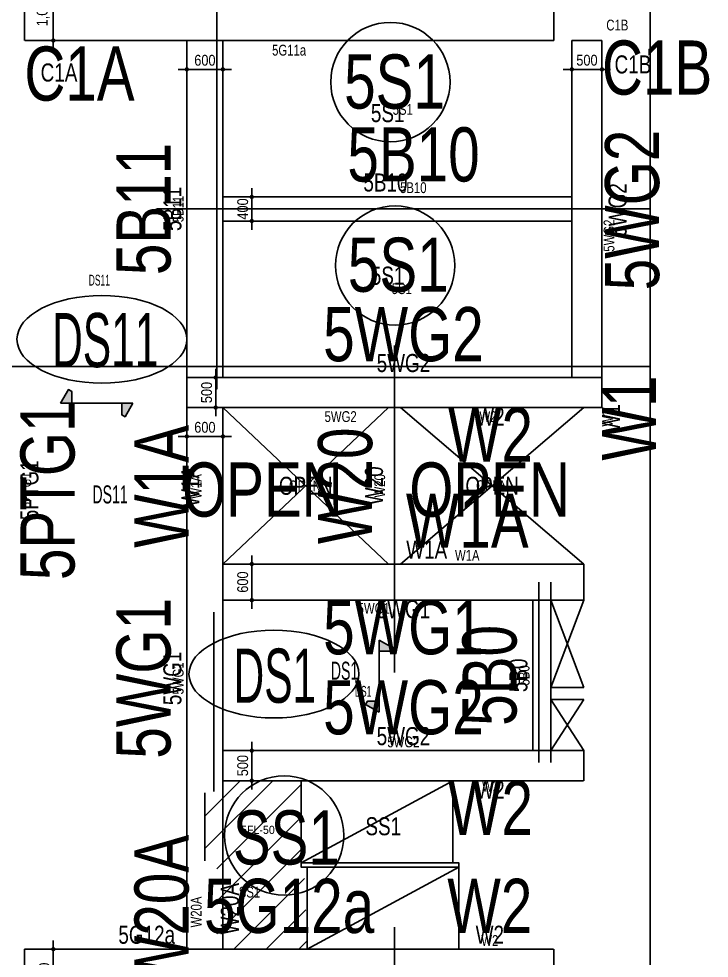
# Model space of a CAD drawing. Header units: millimetres. Extents: x 90970 to 179136, y 102485 to 153500.
# Drawn here: x 167661 to 179136, y 112355 to 127965 of the extents above; entities that cross this region are included whole.
import ezdxf
from ezdxf.enums import TextEntityAlignment as Align

# ---------------------------------------------------------------- set-up
doc = ezdxf.new("R2010")
doc.units = ezdxf.units.MM
doc.linetypes.add('HID', pattern=[2.3, 1.5, -0.8])
doc.layers.get('Defpoints').update_dxf_attribs({"color": 159})
for name, color, linetype in [('^DECK', 130, 'Continuous'), ('A-CEN', 1, 'Continuous'), ('A-HAT', 251, 'Continuous'), ('A-OPEN', 1, 'Continuous'), ('A-TEXT-NOTE', 7, 'Continuous'), ('A-TEXT-NOTE @ 100', 7, 'Continuous'), ('A-TEXT-NOTE @ 300', 7, 'Continuous'), ('A-TEXT-NOTE @ 60', 7, 'Continuous'), ('BEAM-TEXT', 4, 'Continuous'), ('BEAM-TEXT @ 100', 4, 'Continuous'), ('BEAM-TEXT @ 300', 4, 'Continuous'), ('BEAM-TEXT @ 60', 4, 'Continuous'), ('COLUMN-TEXT', 2, 'Continuous'), ('COLUMN-TEXT @ 100', 2, 'Continuous'), ('COLUMN-TEXT @ 300', 2, 'Continuous'), ('COLUMN-TEXT @ 60', 2, 'Continuous'), ('DECK-PL', 4, 'Continuous'), ('DECK-SLAB', 4, 'Continuous'), ('DECK-SLAB @ 100', 4, 'Continuous'), ('DECK-SLAB @ 300', 4, 'Continuous'), ('DECK-SLAB @ 60', 4, 'Continuous'), ('GIRDER-TEXT', 7, 'Continuous'), ('GIRDER-TEXT @ 100', 7, 'Continuous'), ('GIRDER-TEXT @ 300', 7, 'Continuous'), ('GIRDER-TEXT @ 60', 7, 'Continuous'), ('TXT-SLAB', 6, 'Continuous'), ('TXT-SLAB @ 100', 6, 'Continuous'), ('TXT-SLAB @ 300', 6, 'Continuous'), ('TXT-SLAB @ 60', 6, 'Continuous'), ('WALL-TEXT', 6, 'Continuous'), ('WALL-TEXT @ 100', 6, 'Continuous'), ('WALL-TEXT @ 300', 6, 'Continuous'), ('WALL-TEXT @ 60', 6, 'Continuous'), ('레벨', 40, 'Continuous'), ('보(beam)', 4, 'HID'), ('보(girder)', 7, 'HID'), ('슬래브라인', 7, 'Continuous')]:
    doc.layers.add(name, color=color, linetype=linetype)
doc.layers.add('NOPLOT', color=191, linetype='Continuous', plot=False)
doc.styles.add('Gdim', font='Dotum.ttf', dxfattribs={"width": 0.9})
doc.styles.add('Gtx', font='Dotum.ttf')
doc.dimstyles.new('Gdim200', dxfattribs={"dimscale": 200, "dimtxt": 3, "dimasz": 1.2, "dimexe": 2, "dimexo": 3, "dimgap": 1, "dimtad": 1, "dimdsep": 46, "dimlunit": 6, "dimtxsty": 'Gdim', "dimblk1": '_CIDOT', "dimblk2": '_CIDOT', "dimsah": 1, "dimcen": 2.5, "dimdle": 2, "dimclrd": 1, "dimclre": 1, "dimclrt": 3, "dimazin": 2, "dimtfac": 1, "dimtix": 1, "dimtmove": 2, "dimatfit": 3, "dimldrblk": '_CIDOT', "dimfxl": 0, "dimtolj": 1, "dimtzin": 0, "dimarcsym": 0})

# ---------------------------------------------------------------- blocks, each defined once
blk = doc.blocks.new('_CIDOT')
at = {"color": 0, "linetype": 'ByBlock'}
blk.add_line((2, 0), (-1, 0), dxfattribs=at)
at = {"color": 0, "linetype": 'ByBlock', "const_width": 0.5}
blk.add_lwpolyline([(-0.25, 0, 1), (0.25, 0, 1)], format="xyb", close=True, dxfattribs=at)
blk = doc.blocks.new('*D287')
at = {"layer": 'Defpoints', "color": 155, "lineweight": -2, "transparency": 16777216}
for p, q in [((-925, 700), (-505, 700)), ((-625, 172), (-625, 628)), ((-925, 100), (-505, 100))]:
    blk.add_line(p, q, dxfattribs=at)
at = {"layer": 'Defpoints', "color": 0, "transparency": 16777216}
for p in [(-1105, 700), (-625, 700), (-1105, 100)]:
    blk.add_point(p, dxfattribs=at)
at = {"layer": 'Defpoints', "color": 155, "lineweight": -2, "transparency": 16777216, "xscale": 71.99999999999994, "yscale": 71.99999999999994, "zscale": 71.99999999999994}
for p, rotation in [((-625, 700), 90), ((-625, 100), 270)]:
    blk.add_blockref('_CIDOT', p, dxfattribs=dict(at, rotation=rotation))
at = {"layer": 'Defpoints', "color": 3, "transparency": 16777216, "insert": (-776, 400), "char_height": 180, "attachment_point": 5, "rotation": 90, "style": 'Gdim'}
blk.add_mtext('\\A1;{\\C155;600}', dxfattribs=at)
blk = doc.blocks.new('*D289')
at = {"layer": 'Defpoints', "color": 155, "lineweight": -2, "transparency": 16777216}
for p, q in [((-2025, 650), (-1605, 650)), ((-1725, 222), (-1725, 578)), ((-2025, 150), (-1605, 150))]:
    blk.add_line(p, q, dxfattribs=at)
at = {"layer": 'Defpoints', "color": 0, "transparency": 16777216}
for p in [(-2205, 650), (-1725, 650), (-2205, 150)]:
    blk.add_point(p, dxfattribs=at)
at = {"layer": 'Defpoints', "color": 155, "lineweight": -2, "transparency": 16777216, "xscale": 71.99999999999994, "yscale": 71.99999999999994, "zscale": 71.99999999999994}
for p, rotation in [((-1725, 650), 90), ((-1725, 150), 270)]:
    blk.add_blockref('_CIDOT', p, dxfattribs=dict(at, rotation=rotation))
at = {"layer": 'Defpoints', "color": 3, "transparency": 16777216, "insert": (-1876, 400), "char_height": 180, "attachment_point": 5, "rotation": 90, "style": 'Gdim'}
blk.add_mtext('\\A1;{\\C155;500}', dxfattribs=at)
blk = doc.blocks.new('*D291')
at = {"layer": 'Defpoints', "color": 155, "lineweight": -2, "transparency": 16777216}
for p, q in [((-2025, 650), (-1605, 650)), ((-1725, 222), (-1725, 578)), ((-2025, 150), (-1605, 150))]:
    blk.add_line(p, q, dxfattribs=at)
at = {"layer": 'Defpoints', "color": 0, "transparency": 16777216}
for p in [(-2205, 650), (-1725, 650), (-2205, 150)]:
    blk.add_point(p, dxfattribs=at)
at = {"layer": 'Defpoints', "color": 155, "lineweight": -2, "transparency": 16777216, "xscale": 71.99999999999994, "yscale": 71.99999999999994, "zscale": 71.99999999999994}
for p, rotation in [((-1725, 650), 90), ((-1725, 150), 270)]:
    blk.add_blockref('_CIDOT', p, dxfattribs=dict(at, rotation=rotation))
at = {"layer": 'Defpoints', "color": 3, "transparency": 16777216, "insert": (-1876, 400), "char_height": 180, "attachment_point": 5, "rotation": 90, "style": 'Gdim'}
blk.add_mtext('\\A1;{\\C155;500}', dxfattribs=at)
blk = doc.blocks.new('*D293')
at = {"layer": 'Defpoints', "color": 155, "lineweight": -2, "transparency": 16777216}
for p, q in [((-1725, 650), (-1305, 650)), ((-1425, 222), (-1425, 578)), ((-1725, 150), (-1305, 150))]:
    blk.add_line(p, q, dxfattribs=at)
at = {"layer": 'Defpoints', "color": 0, "transparency": 16777216}
for p in [(-1905, 650), (-1425, 650), (-1905, 150)]:
    blk.add_point(p, dxfattribs=at)
at = {"layer": 'Defpoints', "color": 155, "lineweight": -2, "transparency": 16777216, "xscale": 71.99999999999994, "yscale": 71.99999999999994, "zscale": 71.99999999999994}
for p, rotation in [((-1425, 650), 90), ((-1425, 150), 270)]:
    blk.add_blockref('_CIDOT', p, dxfattribs=dict(at, rotation=rotation))
at = {"layer": 'Defpoints', "color": 3, "transparency": 16777216, "insert": (-1576, 400), "char_height": 180, "attachment_point": 5, "rotation": 90, "style": 'Gdim'}
blk.add_mtext('\\A1;{\\C155;500}', dxfattribs=at)
blk = doc.blocks.new('*D305')
at = {"layer": 'Defpoints', "color": 155, "lineweight": -2, "transparency": 16777216}
for p, q in [((-1725, 800), (-1305, 800)), ((-1425, 72), (-1425, 728)), ((-1725, 0), (-1305, 0))]:
    blk.add_line(p, q, dxfattribs=at)
at = {"layer": 'Defpoints', "color": 0, "transparency": 16777216}
for p in [(-1905, 800), (-1425, 800), (-1905, 0)]:
    blk.add_point(p, dxfattribs=at)
at = {"layer": 'Defpoints', "color": 155, "lineweight": -2, "transparency": 16777216, "xscale": 71.99999999999994, "yscale": 71.99999999999994, "zscale": 71.99999999999994}
for p, rotation in [((-1425, 800), 90), ((-1425, 0), 270)]:
    blk.add_blockref('_CIDOT', p, dxfattribs=dict(at, rotation=rotation))
at = {"layer": 'Defpoints', "color": 3, "transparency": 16777216, "insert": (-1576, 400), "char_height": 180, "attachment_point": 5, "rotation": 90, "style": 'Gdim'}
blk.add_mtext('\\A1;{\\C155;800}', dxfattribs=at)
blk = doc.blocks.new('*D307')
at = {"layer": 'Defpoints', "color": 155, "lineweight": -2, "transparency": 16777216}
for p, q in [((-1725, 900), (-1305, 900)), ((-1425, -28), (-1425, 828)), ((-1725, -100), (-1305, -100))]:
    blk.add_line(p, q, dxfattribs=at)
at = {"layer": 'Defpoints', "color": 0, "transparency": 16777216}
for p in [(-1905, 900), (-1425, 900), (-1905, -100)]:
    blk.add_point(p, dxfattribs=at)
at = {"layer": 'Defpoints', "color": 155, "lineweight": -2, "transparency": 16777216, "xscale": 71.99999999999994, "yscale": 71.99999999999994, "zscale": 71.99999999999994}
for p, rotation in [((-1425, 900), 90), ((-1425, -100), 270)]:
    blk.add_blockref('_CIDOT', p, dxfattribs=dict(at, rotation=rotation))
at = {"layer": 'Defpoints', "color": 3, "transparency": 16777216, "insert": (-1593, 400), "char_height": 180, "attachment_point": 5, "rotation": 90, "style": 'Gdim'}
blk.add_mtext('\\A1;{\\C155;1,000}', dxfattribs=at)
blk = doc.blocks.new('*D319')
at = {"layer": 'Defpoints', "color": 155, "lineweight": -2, "transparency": 16777216}
for p, q in [((-925, 700), (-505, 700)), ((-625, 172), (-625, 628)), ((-925, 100), (-505, 100))]:
    blk.add_line(p, q, dxfattribs=at)
at = {"layer": 'Defpoints', "color": 0, "transparency": 16777216}
for p in [(-1105, 700), (-625, 700), (-1105, 100)]:
    blk.add_point(p, dxfattribs=at)
at = {"layer": 'Defpoints', "color": 155, "lineweight": -2, "transparency": 16777216, "xscale": 71.99999999999994, "yscale": 71.99999999999994, "zscale": 71.99999999999994}
for p, rotation in [((-625, 700), 90), ((-625, 100), 270)]:
    blk.add_blockref('_CIDOT', p, dxfattribs=dict(at, rotation=rotation))
at = {"layer": 'Defpoints', "color": 3, "transparency": 16777216, "insert": (-776, 400), "char_height": 180, "attachment_point": 5, "rotation": 90, "style": 'Gdim'}
blk.add_mtext('\\A1;{\\C155;600}', dxfattribs=at)
blk = doc.blocks.new('*U1043')
at = {"layer": 'GIRDER-TEXT @ 100', "style": 'Gtx', "width": 0.8}
blk.add_text('5G11a', height=300, dxfattribs=at).set_placement((169680, 128605), align=Align.BOTTOM_CENTER)
at = {"layer": 'GIRDER-TEXT @ 300', "style": 'Gtx', "width": 0.8}
blk.add_text('5G11a', height=900, dxfattribs=at).set_placement((172154, 128605), align=Align.BOTTOM_CENTER)
at = {"layer": 'GIRDER-TEXT @ 60', "style": 'Gtx', "width": 0.8}
blk.add_text('5G11a', height=180, dxfattribs=at).set_placement((172154, 127300), align=Align.BOTTOM_CENTER)
blk = doc.blocks.new('*U1051')
at = {"layer": 'GIRDER-TEXT @ 100', "style": 'Gtx', "width": 0.8}
blk.add_text('5G12a', height=300, dxfattribs=at).set_placement((169787, 112505), align=Align.BOTTOM_CENTER)
at = {"layer": 'GIRDER-TEXT @ 300', "style": 'Gtx', "width": 0.8}
blk.add_text('5G12a', height=900, dxfattribs=at).set_placement((172154, 112505), align=Align.BOTTOM_CENTER)
at = {"layer": 'GIRDER-TEXT @ 60', "style": 'Gtx', "width": 0.8}
blk.add_text('5G12a', height=180, dxfattribs=at).set_placement((171852, 111420), align=Align.BOTTOM_CENTER)
blk = doc.blocks.new('*U1083')
at = {"layer": 'GIRDER-TEXT @ 100', "style": 'Gtx', "width": 0.8}
blk.add_text('5PTG1', height=300, rotation=90, dxfattribs=at).set_placement((167688, 120130), align=Align.TOP_CENTER)
at = {"layer": 'GIRDER-TEXT @ 300', "style": 'Gtx', "width": 0.8}
blk.add_text('5PTG1', height=900, rotation=90, dxfattribs=at).set_placement((167688, 120130), align=Align.TOP_CENTER)
at = {"layer": 'GIRDER-TEXT @ 60', "style": 'Gtx', "width": 0.8}
blk.add_text('5PTG1', height=180, rotation=90, dxfattribs=at).set_placement((167688, 120130), align=Align.TOP_CENTER)
blk = doc.blocks.new('*U1090')
at = {"layer": 'GIRDER-TEXT @ 100', "style": 'Gtx', "width": 0.8}
blk.add_text('5WG2', height=300, dxfattribs=at).set_placement((174054, 115805), align=Align.BOTTOM_CENTER)
at = {"layer": 'GIRDER-TEXT @ 300', "style": 'Gtx', "width": 0.8}
blk.add_text('5WG2', height=900, dxfattribs=at).set_placement((174054, 115805), align=Align.BOTTOM_CENTER)
at = {"layer": 'GIRDER-TEXT @ 60', "style": 'Gtx', "width": 0.8}
blk.add_text('5WG2', height=180, dxfattribs=at).set_placement((174054, 115805), align=Align.BOTTOM_CENTER)
blk = doc.blocks.new('*U1091')
at = {"layer": 'GIRDER-TEXT @ 100', "style": 'Gtx', "width": 0.8}
blk.add_text('5WG1', height=300, dxfattribs=at).set_placement((174054, 118305), align=Align.TOP_CENTER)
at = {"layer": 'GIRDER-TEXT @ 300', "style": 'Gtx', "width": 0.8}
blk.add_text('5WG1', height=900, dxfattribs=at).set_placement((174054, 118305), align=Align.TOP_CENTER)
at = {"layer": 'GIRDER-TEXT @ 60', "style": 'Gtx', "width": 0.8}
blk.add_text('5WG1', height=180, dxfattribs=at).set_placement((173560, 118258), align=Align.TOP_CENTER)
blk = doc.blocks.new('*U1092')
at = {"layer": 'GIRDER-TEXT @ 100', "style": 'Gtx', "width": 0.8}
blk.add_text('5WG1', height=300, rotation=90, dxfattribs=at).set_placement((170454, 117005), align=Align.BOTTOM_CENTER)
at = {"layer": 'GIRDER-TEXT @ 300', "style": 'Gtx', "width": 0.8}
blk.add_text('5WG1', height=900, rotation=90, dxfattribs=at).set_placement((170454, 117005), align=Align.BOTTOM_CENTER)
at = {"layer": 'GIRDER-TEXT @ 60', "style": 'Gtx', "width": 0.8}
blk.add_text('5WG1', height=180, rotation=90, dxfattribs=at).set_placement((170454, 117005), align=Align.BOTTOM_CENTER)
blk = doc.blocks.new('*U1093')
at = {"layer": 'GIRDER-TEXT @ 100', "style": 'Gtx', "width": 0.8}
blk.add_text('5WG2', height=300, dxfattribs=at).set_placement((174054, 122005), align=Align.BOTTOM_CENTER)
at = {"layer": 'GIRDER-TEXT @ 300', "style": 'Gtx', "width": 0.8}
blk.add_text('5WG2', height=900, dxfattribs=at).set_placement((174054, 122005), align=Align.BOTTOM_CENTER)
at = {"layer": 'GIRDER-TEXT @ 60', "style": 'Gtx', "width": 0.8}
blk.add_text('5WG2', height=180, dxfattribs=at).set_placement((173010, 121211), align=Align.BOTTOM_CENTER)
blk = doc.blocks.new('*D269')
at = {"layer": 'Defpoints', "color": 155, "lineweight": -2, "transparency": 16777216}
for p, q in [((-888, 600), (-468, 600)), ((-588, 72), (-588, 528)), ((-888, 0), (-468, 0))]:
    blk.add_line(p, q, dxfattribs=at)
at = {"layer": 'Defpoints', "color": 0, "transparency": 16777216}
for p in [(-1068, 600), (-588, 600), (-1068, 0)]:
    blk.add_point(p, dxfattribs=at)
at = {"layer": 'Defpoints', "color": 155, "lineweight": -2, "transparency": 16777216, "xscale": 71.99999999999994, "yscale": 71.99999999999994, "zscale": 71.99999999999994}
for p, rotation in [((-588, 600), 90), ((-588, 0), 270)]:
    blk.add_blockref('_CIDOT', p, dxfattribs=dict(at, rotation=rotation))
at = {"layer": 'Defpoints', "color": 3, "transparency": 16777216, "insert": (-738, 300), "char_height": 180, "attachment_point": 5, "rotation": 90, "style": 'Gdim'}
blk.add_mtext('\\A1;{\\C155;600}', dxfattribs=at)
blk = doc.blocks.new('*U1113')
at = {"layer": 'BEAM-TEXT @ 100', "style": 'Gtx', "width": 0.8}
blk.add_text('5B11', height=300, rotation=90, dxfattribs=at).set_placement((170454, 124805), align=Align.BOTTOM_CENTER)
at = {"layer": 'BEAM-TEXT @ 300', "style": 'Gtx', "width": 0.8}
blk.add_text('5B11', height=900, rotation=90, dxfattribs=at).set_placement((170454, 124805), align=Align.BOTTOM_CENTER)
at = {"layer": 'BEAM-TEXT @ 60', "style": 'Gtx', "width": 0.8}
blk.add_text('5B11', height=180, rotation=90, dxfattribs=at).set_placement((170454, 124805), align=Align.BOTTOM_CENTER)
blk = doc.blocks.new('*U1118')
at = {"layer": 'WALL-TEXT @ 100', "style": 'Gtx', "width": 0.8}
blk.add_text('W1', height=300, rotation=90, dxfattribs=at).set_placement((177354, 121330, 0), align=Align.TOP_CENTER)
at = {"layer": 'WALL-TEXT @ 300', "style": 'Gtx', "width": 0.8}
blk.add_text('W1', height=900, rotation=90, dxfattribs=at).set_placement((177354, 121330, 0), align=Align.TOP_CENTER)
at = {"layer": 'WALL-TEXT @ 60', "style": 'Gtx', "width": 0.8}
blk.add_text('W1', height=180, rotation=90, dxfattribs=at).set_placement((177354, 121330, 0), align=Align.TOP_CENTER)
blk = doc.blocks.new('*U1140')
at = {"layer": 'WALL-TEXT @ 100', "style": 'Gtx', "width": 0.8}
blk.add_text('W2', height=300, dxfattribs=at).set_placement((175490, 112505, 0), align=Align.BOTTOM_CENTER)
at = {"layer": 'WALL-TEXT @ 300', "style": 'Gtx', "width": 0.8}
blk.add_text('W2', height=900, dxfattribs=at).set_placement((175490, 112505, 0), align=Align.BOTTOM_CENTER)
at = {"layer": 'WALL-TEXT @ 60', "style": 'Gtx', "width": 0.8}
blk.add_text('W2', height=180, dxfattribs=at).set_placement((175490, 112505, 0), align=Align.BOTTOM_CENTER)
blk = doc.blocks.new('*U1141')
at = {"layer": 'WALL-TEXT @ 100', "style": 'Gtx', "width": 0.8}
blk.add_text('W2', height=300, dxfattribs=at).set_placement((175501, 115305, 0), align=Align.TOP_CENTER)
at = {"layer": 'WALL-TEXT @ 300', "style": 'Gtx', "width": 0.8}
blk.add_text('W2', height=900, dxfattribs=at).set_placement((175501, 115305, 0), align=Align.TOP_CENTER)
at = {"layer": 'WALL-TEXT @ 60', "style": 'Gtx', "width": 0.8}
blk.add_text('W2', height=180, dxfattribs=at).set_placement((175501, 115305, 0), align=Align.TOP_CENTER)
blk = doc.blocks.new('*U1142')
at = {"layer": 'WALL-TEXT @ 100', "style": 'Gtx', "width": 0.8}
blk.add_text('W1A', height=300, dxfattribs=at).set_placement((174441, 118905, 0), align=Align.BOTTOM_CENTER)
at = {"layer": 'WALL-TEXT @ 300', "style": 'Gtx', "width": 0.8}
blk.add_text('W1A', height=900, dxfattribs=at).set_placement((175115, 118905, 0), align=Align.BOTTOM_CENTER)
at = {"layer": 'WALL-TEXT @ 60', "style": 'Gtx', "width": 0.8}
blk.add_text('W1A', height=180, dxfattribs=at).set_placement((175115, 118905, 0), align=Align.BOTTOM_CENTER)
blk = doc.blocks.new('*U1143')
at = {"layer": 'WALL-TEXT @ 100', "style": 'Gtx', "width": 0.8}
blk.add_text('W20', height=300, rotation=90, dxfattribs=at).set_placement((173804, 120205, 0), align=Align.BOTTOM_CENTER)
at = {"layer": 'WALL-TEXT @ 300', "style": 'Gtx', "width": 0.8}
blk.add_text('W20', height=900, rotation=90, dxfattribs=at).set_placement((173804, 120205, 0), align=Align.BOTTOM_CENTER)
at = {"layer": 'WALL-TEXT @ 60', "style": 'Gtx', "width": 0.8}
blk.add_text('W20', height=180, rotation=90, dxfattribs=at).set_placement((173804, 120205, 0), align=Align.BOTTOM_CENTER)
blk = doc.blocks.new('*U1144')
at = {"layer": 'WALL-TEXT @ 100', "style": 'Gtx', "width": 0.8}
blk.add_text('W2', height=300, dxfattribs=at).set_placement((175501, 121505, 0), align=Align.TOP_CENTER)
at = {"layer": 'WALL-TEXT @ 300', "style": 'Gtx', "width": 0.8}
blk.add_text('W2', height=900, dxfattribs=at).set_placement((175501, 121505, 0), align=Align.TOP_CENTER)
at = {"layer": 'WALL-TEXT @ 60', "style": 'Gtx', "width": 0.8}
blk.add_text('W2', height=180, dxfattribs=at).set_placement((175459, 121445, 0), align=Align.TOP_CENTER)
blk = doc.blocks.new('*U1146')
at = {"layer": 'WALL-TEXT @ 100', "style": 'Gtx', "width": 0.8}
blk.add_text('W20A', height=300, rotation=90, dxfattribs=at).set_placement((171409, 113178, 0), align=Align.BOTTOM_CENTER)
at = {"layer": 'WALL-TEXT @ 300', "style": 'Gtx', "width": 0.8}
blk.add_text('W20A', height=900, rotation=90, dxfattribs=at).set_placement((170754, 113123, 0), align=Align.BOTTOM_CENTER)
at = {"layer": 'WALL-TEXT @ 60', "style": 'Gtx', "width": 0.8}
blk.add_text('W20A', height=180, rotation=90, dxfattribs=at).set_placement((170754, 113123, 0), align=Align.BOTTOM_CENTER)
blk = doc.blocks.new('*U1152')
at = {"layer": 'BEAM-TEXT @ 100', "style": 'Gtx', "width": 0.8}
blk.add_text('5B0', height=300, rotation=90, dxfattribs=at).set_placement((176204, 117055), align=Align.BOTTOM_CENTER)
at = {"layer": 'BEAM-TEXT @ 300', "style": 'Gtx', "width": 0.8}
blk.add_text('5B0', height=900, rotation=90, dxfattribs=at).set_placement((176204, 117055), align=Align.BOTTOM_CENTER)
at = {"layer": 'BEAM-TEXT @ 60', "style": 'Gtx', "width": 0.8}
blk.add_text('5B0', height=180, rotation=90, dxfattribs=at).set_placement((176204, 117055), align=Align.BOTTOM_CENTER)
blk = doc.blocks.new('*U1197')
at = {"layer": 'WALL-TEXT @ 100', "style": 'Gtx', "width": 0.8}
blk.add_text('W1A', height=300, rotation=90, dxfattribs=at).set_placement((170754, 120195, 0), align=Align.BOTTOM_CENTER)
at = {"layer": 'WALL-TEXT @ 300', "style": 'Gtx', "width": 0.8}
blk.add_text('W1A', height=900, rotation=90, dxfattribs=at).set_placement((170754, 120195, 0), align=Align.BOTTOM_CENTER)
at = {"layer": 'WALL-TEXT @ 60', "style": 'Gtx', "width": 0.8}
blk.add_text('W1A', height=180, rotation=90, dxfattribs=at).set_placement((170754, 120195, 0), align=Align.BOTTOM_CENTER)
blk = doc.blocks.new('*U1228')
at = {"layer": 'COLUMN-TEXT @ 100', "color": 3, "style": 'Gtx', "width": 0.8}
blk.add_text('C1B', height=300, dxfattribs=at).set_placement((177563, 127357), align=Align.TOP_LEFT)
at = {"layer": 'COLUMN-TEXT @ 300', "color": 3, "style": 'Gtx', "width": 0.8}
blk.add_text('C1B', height=900, dxfattribs=at).set_placement((177354, 127605), align=Align.TOP_LEFT)
at = {"layer": 'COLUMN-TEXT @ 60', "color": 3, "style": 'Gtx', "width": 0.8}
blk.add_text('C1B', height=180, dxfattribs=at).set_placement((177426, 127951), align=Align.TOP_LEFT)
blk = doc.blocks.new('*U1229')
at = {"layer": 'COLUMN-TEXT @ 100', "color": 3, "style": 'Gtx', "width": 0.8}
blk.add_text('C1A', height=300, dxfattribs=at).set_placement((168024, 127223), align=Align.TOP_LEFT)
at = {"layer": 'COLUMN-TEXT @ 300', "color": 3, "style": 'Gtx', "width": 0.8}
blk.add_text('C1A', height=900, dxfattribs=at).set_placement((167754, 127505), align=Align.TOP_LEFT)
at = {"layer": 'COLUMN-TEXT @ 60', "color": 3, "style": 'Gtx', "width": 0.8}
blk.add_text('C1A', height=180, dxfattribs=at).set_placement((166284, 129094), align=Align.TOP_LEFT)
blk = doc.blocks.new('*U1241')
at = {"layer": 'COLUMN-TEXT @ 100', "color": 3, "style": 'Gtx', "width": 0.8}
blk.add_text('C2', height=300, dxfattribs=at).set_placement((168073, 111287), align=Align.TOP_LEFT)
at = {"layer": 'COLUMN-TEXT @ 300', "color": 3, "style": 'Gtx', "width": 0.8}
blk.add_text('C2', height=900, dxfattribs=at).set_placement((167754, 111505), align=Align.TOP_LEFT)
at = {"layer": 'COLUMN-TEXT @ 60', "color": 3, "style": 'Gtx', "width": 0.8}
blk.add_text('C2', height=180, dxfattribs=at).set_placement((166384, 113084), align=Align.TOP_LEFT)
blk = doc.blocks.new('*U1261')
at = {"layer": 'TXT-SLAB @ 100', "style": 'Gtx', "width": 0.8}
blk.add_text('5S1', height=300, dxfattribs=at).set_placement((173513, 126248))
at = {"layer": 'TXT-SLAB @ 300', "style": 'Gtx', "width": 0.8}
blk.add_text('5S1', height=900, dxfattribs=at).set_placement((173068, 126473))
at = {"layer": 'TXT-SLAB @ 60', "style": 'Gtx', "width": 0.8}
blk.add_text('5S1', height=180, dxfattribs=at).set_placement((173875, 126370))
blk = doc.blocks.new('*U1262')
at = {"layer": 'TXT-SLAB @ 100', "style": 'Gtx', "width": 0.8}
blk.add_text('5S1', height=300, dxfattribs=at).set_placement((173512, 123547))
at = {"layer": 'TXT-SLAB @ 300', "style": 'Gtx', "width": 0.8}
blk.add_text('5S1', height=900, dxfattribs=at).set_placement((173130, 123429))
at = {"layer": 'TXT-SLAB @ 60', "style": 'Gtx', "width": 0.8}
blk.add_text('5S1', height=180, dxfattribs=at).set_placement((173859, 123391))
blk = doc.blocks.new('*U1264')
at = {"layer": 'TXT-SLAB @ 100', "style": 'Gtx', "width": 0.8}
blk.add_text('SS1', height=300, dxfattribs=at).set_placement((173422, 114398))
at = {"layer": 'TXT-SLAB @ 300', "style": 'Gtx', "width": 0.8}
blk.add_text('SS1', height=900, dxfattribs=at).set_placement((171218, 113912))
at = {"layer": 'TXT-SLAB @ 60', "style": 'Gtx', "width": 0.8}
blk.add_text('SS1', height=180, dxfattribs=at).set_placement((171317, 113363))
blk = doc.blocks.new('*U1331')
at = {"layer": 'DECK-SLAB @ 100', "style": 'Gtx', "width": 0.6}
blk.add_text('DS11', height=300, dxfattribs=at).set_placement((168884, 119912, 0))
at = {"layer": 'DECK-SLAB @ 300', "style": 'Gtx', "width": 0.6}
blk.add_text('DS11', height=900, dxfattribs=at).set_placement((168215, 122176, 0))
at = {"layer": 'DECK-SLAB @ 60', "style": 'Gtx', "width": 0.6}
blk.add_text('DS11', height=180, dxfattribs=at).set_placement((168823, 123532, 0))
blk = doc.blocks.new('*U1332')
at = {"layer": 'DECK-SLAB @ 100', "style": 'Gtx', "width": 0.6}
blk.add_text('DS1', height=300, dxfattribs=at).set_placement((172846, 116982, 0))
at = {"layer": 'DECK-SLAB @ 300', "style": 'Gtx', "width": 0.6}
blk.add_text('DS1', height=900, dxfattribs=at).set_placement((171230, 116600, 0))
at = {"layer": 'DECK-SLAB @ 60', "style": 'Gtx', "width": 0.6}
blk.add_text('DS1', height=180, dxfattribs=at).set_placement((173246, 116700, 0))
blk = doc.blocks.new('*U1333')
at = {"layer": 'A-TEXT-NOTE @ 100', "style": 'Gtx', "width": 0.8}
blk.add_text('OPEN', height=300, dxfattribs=at).set_placement((172429, 120205), align=Align.MIDDLE_CENTER)
at = {"layer": 'A-TEXT-NOTE @ 300', "style": 'Gtx', "width": 0.8}
blk.add_text('OPEN', height=900, dxfattribs=at).set_placement((171710, 120143), align=Align.MIDDLE_CENTER)
at = {"layer": 'A-TEXT-NOTE @ 60', "style": 'Gtx', "width": 0.8}
blk.add_text('OPEN', height=180, dxfattribs=at).set_placement((172418, 120202), align=Align.MIDDLE_CENTER)
blk = doc.blocks.new('*U1334')
at = {"layer": 'A-TEXT-NOTE @ 100', "style": 'Gtx', "width": 0.8}
blk.add_text('OPEN', height=300, dxfattribs=at).set_placement((175529, 120205), align=Align.MIDDLE_CENTER)
at = {"layer": 'A-TEXT-NOTE @ 300', "style": 'Gtx', "width": 0.8}
blk.add_text('OPEN', height=900, dxfattribs=at).set_placement((175486, 120143), align=Align.MIDDLE_CENTER)
at = {"layer": 'A-TEXT-NOTE @ 60', "style": 'Gtx', "width": 0.8}
blk.add_text('OPEN', height=180, dxfattribs=at).set_placement((175530, 120207), align=Align.MIDDLE_CENTER)
blk = doc.blocks.new('A$C58C40D4B')
at = {"layer": 'DECK-PL'}
for points in [[(600, 2), (471, 228), (415, 196), (415, 2)], [(-600, 2), (-471, -223), (-415, -192), (-415, 2)]]:
    blk.add_hatch(color=256, dxfattribs=at).paths.add_polyline_path(points)
blk.add_line((-600, 2), (600, 2), dxfattribs=at)
for points in [[(600, 2), (471, 228), (415, 196), (415, 2), (415, 2), (471, 2), (600, 2)], [(-600, 2), (-471, -223), (-415, -192), (-415, 2), (-415, 2), (-471, 2), (-600, 2)]]:
    blk.add_lwpolyline(points, dxfattribs=at)
blk = doc.blocks.new('*D257')
at = {"layer": 'Defpoints', "color": 155, "lineweight": -2, "transparency": 16777216}
for p, q in [((-588, 572), (-588, 644)), ((-888, 500), (-468, 500)), ((-588, 100), (-588, 500)), ((-888, 100), (-468, 100)), ((-588, 28), (-588, -44))]:
    blk.add_line(p, q, dxfattribs=at)
at = {"layer": 'Defpoints', "color": 0, "transparency": 16777216}
for p in [(-1068, 500), (-588, 500), (-1068, 100)]:
    blk.add_point(p, dxfattribs=at)
at = {"layer": 'Defpoints', "color": 155, "lineweight": -2, "transparency": 16777216, "xscale": 71.99999999999994, "yscale": 71.99999999999994, "zscale": 71.99999999999994}
for p, rotation in [((-588, 500), 270), ((-588, 100), 90)]:
    blk.add_blockref('_CIDOT', p, dxfattribs=dict(at, rotation=rotation))
at = {"layer": 'Defpoints', "color": 3, "transparency": 16777216, "insert": (-738, 300), "char_height": 180, "attachment_point": 5, "rotation": 90, "style": 'Gdim'}
blk.add_mtext('\\A1;{\\C155;400}', dxfattribs=at)
blk = doc.blocks.new('*U1342')
at = {"layer": 'BEAM-TEXT @ 100', "style": 'Gtx', "width": 0.8}
blk.add_text('5B10', height=300, dxfattribs=at).set_placement((173755, 125005), align=Align.BOTTOM_CENTER)
at = {"layer": 'BEAM-TEXT @ 300', "style": 'Gtx', "width": 0.8}
blk.add_text('5B10', height=900, dxfattribs=at).set_placement((174222, 124992), align=Align.BOTTOM_CENTER)
at = {"layer": 'BEAM-TEXT @ 60', "style": 'Gtx', "width": 0.8}
blk.add_text('5B10', height=180, dxfattribs=at).set_placement((174218, 125015), align=Align.BOTTOM_CENTER)
blk = doc.blocks.new('*U1346')
at = {"layer": 'GIRDER-TEXT @ 100', "style": 'Gtx', "width": 0.8}
blk.add_text('5WG2', height=300, rotation=90, dxfattribs=at).set_placement((177853, 124788), align=Align.BOTTOM_CENTER)
at = {"layer": 'GIRDER-TEXT @ 300', "style": 'Gtx', "width": 0.8}
blk.add_text('5WG2', height=900, rotation=90, dxfattribs=at).set_placement((178574, 124788), align=Align.BOTTOM_CENTER)
at = {"layer": 'GIRDER-TEXT @ 60', "style": 'Gtx', "width": 0.8}
blk.add_text('5WG2', height=180, rotation=90, dxfattribs=at).set_placement((177615, 124362), align=Align.BOTTOM_CENTER)
blk = doc.blocks.new('*U288')
at = {"layer": 'Defpoints'}
for p, q in [((-1105.451, 700), (-1105.451, 100)), ((4894.549, 700), (4894.549, 100))]:
    blk.add_line(p, q, dxfattribs=at)
at = {"layer": '보(girder)'}
for p, q in [((-1105.451, 700), (4894.549, 700)), ((4894.549, 100), (-1105.451, 100))]:
    blk.add_line(p, q, dxfattribs=at)
at = {"layer": 'Defpoints'}
dim = blk.add_linear_dim(base=(-625.451, 700), p1=(-1105.451, 100), p2=(-1105.451, 700), angle=90, text='{\\C155;<>}', dimstyle='Gdim200', override={"dimscale": 60, "dimzin": 8, "dimclrd": 155, "dimclre": 155}, dxfattribs=at)
dim.commit()
dim.dimension.update_dxf_attribs({"geometry": '*D287', "text_midpoint": (-775.573, 400)})
blk = doc.blocks.new('*U290')
at = {"layer": 'Defpoints'}
for p, q in [((-2205.452, 650), (-2205.452, 150)), ((3794.548, 650), (3794.548, 150))]:
    blk.add_line(p, q, dxfattribs=at)
at = {"layer": '보(girder)'}
for p, q in [((-2205.452, 650), (3794.548, 650)), ((3794.548, 150), (-2205.452, 150))]:
    blk.add_line(p, q, dxfattribs=at)
at = {"layer": 'Defpoints'}
dim = blk.add_linear_dim(base=(-1725.452, 650), p1=(-2205.452, 150), p2=(-2205.452, 650), angle=90, text='{\\C155;<>}', dimstyle='Gdim200', override={"dimscale": 60, "dimzin": 8, "dimclrd": 155, "dimclre": 155}, dxfattribs=at)
dim.commit()
dim.dimension.update_dxf_attribs({"geometry": '*D289', "text_midpoint": (-1875.574, 400)})
blk = doc.blocks.new('*U292')
at = {"layer": 'Defpoints'}
for p, q in [((-2205.452, 650), (-2205.452, 150)), ((4694.548, 650), (4694.548, 150))]:
    blk.add_line(p, q, dxfattribs=at)
at = {"layer": '보(girder)'}
for p, q in [((-2205.452, 650), (4694.548, 650)), ((4694.548, 150), (-2205.452, 150))]:
    blk.add_line(p, q, dxfattribs=at)
at = {"layer": 'Defpoints'}
dim = blk.add_linear_dim(base=(-1725.452, 650), p1=(-2205.452, 150), p2=(-2205.452, 650), angle=90, text='{\\C155;<>}', dimstyle='Gdim200', override={"dimscale": 60, "dimzin": 8, "dimclrd": 155, "dimclre": 155}, dxfattribs=at)
dim.commit()
dim.dimension.update_dxf_attribs({"geometry": '*D291', "text_midpoint": (-1875.574, 400)})
blk = doc.blocks.new('*U294')
at = {"layer": 'Defpoints'}
for p, q in [((-1905.451, 650), (-1905.451, 150)), ((3694.549, 650), (3694.549, 150))]:
    blk.add_line(p, q, dxfattribs=at)
at = {"layer": '보(girder)'}
for p, q in [((-1905.451, 650), (3694.549, 650)), ((3694.549, 150), (-1905.451, 150))]:
    blk.add_line(p, q, dxfattribs=at)
at = {"layer": 'Defpoints'}
dim = blk.add_linear_dim(base=(-1425.451, 650), p1=(-1905.451, 150), p2=(-1905.451, 650), angle=90, text='{\\C155;<>}', dimstyle='Gdim200', override={"dimscale": 60, "dimzin": 8, "dimclrd": 155, "dimclre": 155}, dxfattribs=at)
dim.commit()
dim.dimension.update_dxf_attribs({"geometry": '*D293', "text_midpoint": (-1575.573, 400)})
blk = doc.blocks.new('*U306')
at = {"layer": 'Defpoints'}
for p, q in [((-1905.451, 800), (-1905.451, 0)), ((6894.549, 800), (6894.549, 0))]:
    blk.add_line(p, q, dxfattribs=at)
at = {"layer": '보(girder)'}
for p, q in [((-1905.451, 800), (6894.549, 800)), ((6894.549, 0), (-1905.451, 0))]:
    blk.add_line(p, q, dxfattribs=at)
at = {"layer": 'Defpoints'}
dim = blk.add_linear_dim(base=(-1425.451, 800), p1=(-1905.451, 0), p2=(-1905.451, 800), angle=90, text='{\\C155;<>}', dimstyle='Gdim200', override={"dimscale": 60, "dimzin": 8, "dimclrd": 155, "dimclre": 155}, dxfattribs=at)
dim.commit()
dim.dimension.update_dxf_attribs({"geometry": '*D305', "text_midpoint": (-1575.573, 400)})
blk = doc.blocks.new('*U308')
at = {"layer": 'Defpoints'}
for p, q in [((-1905.451, 900), (-1905.451, -100)), ((6894.549, 900), (6894.549, -100))]:
    blk.add_line(p, q, dxfattribs=at)
at = {"layer": '보(girder)'}
for p, q in [((-1905.451, 900), (6894.549, 900)), ((6894.549, -100), (-1905.451, -100))]:
    blk.add_line(p, q, dxfattribs=at)
at = {"layer": 'Defpoints'}
dim = blk.add_linear_dim(base=(-1425.451, 900), p1=(-1905.451, -100), p2=(-1905.451, 900), angle=90, text='{\\C155;<>}', dimstyle='Gdim200', override={"dimscale": 60, "dimzin": 8, "dimclrd": 155, "dimclre": 155}, dxfattribs=at)
dim.commit()
dim.dimension.update_dxf_attribs({"geometry": '*D307', "text_midpoint": (-1592.914, 400)})
blk = doc.blocks.new('*U320')
at = {"layer": 'Defpoints'}
for p, q in [((-1105.451, 700), (-1105.451, 100)), ((7894.549, 700), (7894.549, 100))]:
    blk.add_line(p, q, dxfattribs=at)
at = {"layer": '보(girder)'}
for p, q in [((-1105.451, 700), (7894.549, 700)), ((7894.549, 100), (-1105.451, 100))]:
    blk.add_line(p, q, dxfattribs=at)
at = {"layer": 'Defpoints'}
dim = blk.add_linear_dim(base=(-625.451, 700), p1=(-1105.451, 100), p2=(-1105.451, 700), angle=90, text='{\\C155;<>}', dimstyle='Gdim200', override={"dimscale": 60, "dimzin": 8, "dimclrd": 155, "dimclre": 155}, dxfattribs=at)
dim.commit()
dim.dimension.update_dxf_attribs({"geometry": '*D319', "text_midpoint": (-775.573, 400)})
blk = doc.blocks.new('*U270')
at = {"layer": 'Defpoints'}
for p, q in [((-1067.879, 600), (-1067.879, 0)), ((4532.121, 600), (4532.121, 0))]:
    blk.add_line(p, q, dxfattribs=at)
at = {"layer": '보(beam)'}
for p, q in [((4532.121, 600), (-1067.879, 600)), ((-1067.879, 0), (4532.121, 0))]:
    blk.add_line(p, q, dxfattribs=at)
at = {"layer": 'Defpoints'}
dim = blk.add_linear_dim(base=(-587.879, 600), p1=(-1067.879, 0), p2=(-1067.879, 600), angle=90, text='{\\C155;<>}', dimstyle='Gdim200', override={"dimscale": 60, "dimzin": 8, "dimclrd": 155, "dimclre": 155}, dxfattribs=at)
dim.commit()
dim.dimension.update_dxf_attribs({"geometry": '*D269', "text_midpoint": (-738.001, 300)})
blk = doc.blocks.new('*U258')
at = {"layer": 'Defpoints'}
for p, q in [((-1067.879, 500), (-1067.879, 100)), ((4732.122, 500), (4732.122, 100))]:
    blk.add_line(p, q, dxfattribs=at)
at = {"layer": '보(beam)'}
for p, q in [((4732.122, 500), (-1067.879, 500)), ((-1067.879, 100), (4732.122, 100))]:
    blk.add_line(p, q, dxfattribs=at)
at = {"layer": 'Defpoints'}
dim = blk.add_linear_dim(base=(-587.879, 500), p1=(-1067.879, 100), p2=(-1067.879, 500), angle=90, text='{\\C155;<>}', dimstyle='Gdim200', override={"dimscale": 60, "dimzin": 8, "dimclrd": 155, "dimclre": 155}, dxfattribs=at)
dim.commit()
dim.dimension.update_dxf_attribs({"geometry": '*D257', "text_midpoint": (-738.001, 300)})

msp = doc.modelspace()

# ---------------------------------------------------------------- hatches: boundary and pattern name
at = {"layer": 'A-HAT', "transparency": 33554687}
h = msp.add_hatch(dxfattribs=at)
h.set_pattern_fill('ANSI31', color=256, scale=120)
h.paths.add_polyline_path([(172454, 112505), (170954, 112505), (170954, 113975), (170754, 113975), (170754, 115105), (170954, 115105), (170954, 115305), (172354, 115305)])

# ---------------------------------------------------------------- linework, layer by layer
at = {"layer": '^DECK', "color": 0}
for centre in [(173837, 126914), (173916, 123866), (172071, 114393)]:
    msp.add_circle(centre, 991, dxfattribs=at)
for centre in [(169043, 122639), (171901, 117077)]:
    msp.add_ellipse(centre, major_axis=(1412, 0), ratio=0.516176, dxfattribs=at)
at = {"layer": 'A-CEN'}
for p, q in [((169950, 124805), (178154, 124805)), ((173904, 122539), (173904, 117105)), ((170904, 118105), (170904, 115124)), ((173904, 112870), (173904, 105515))]:
    msp.add_line(p, q, dxfattribs=at)
at = {"layer": 'A-OPEN', "linetype": 'HID'}
msp.add_line((170954, 128305), (170954, 121805), dxfattribs=at)
at = {"layer": 'A-OPEN'}
for p, q in [((173804, 121505), (171054, 118905)), ((173804, 118905), (171054, 121505)), ((174004, 118905), (177054, 121505)), ((174004, 121505), (177054, 118905)), ((176504, 116855), (177054, 118305)), ((177054, 116855), (176504, 118305)), ((177054, 115805), (176504, 116655)), ((176504, 115805), (177054, 116655))]:
    msp.add_line(p, q, dxfattribs=at)
at = {"layer": 'A-OPEN', "linetype": 'Continuous'}
for p, q in [((174874, 115305), (172354, 113940)), ((174974, 113870), (172454, 112505))]:
    msp.add_line(p, q, dxfattribs=at)
at = {"layer": 'NOPLOT', "elevation": 0}
for points in [[(166154, 150005), (178154, 150005), (178154, 122185), (166154, 122185)], [(166154, 130305), (178154, 130305), (178154, 102485), (166154, 102485)]]:
    msp.add_lwpolyline(points, close=True, dxfattribs=at)
at = {"layer": '보(beam)', "linetype": 'HID'}
msp.add_line((176204, 115805), (176204, 118305), dxfattribs=at)
at = {"layer": '보(girder)'}
msp.add_line((170454, 122005), (170454, 121505), dxfattribs=at)
at = {"layer": '슬래브라인'}
for p, q in [((172979, 118905), (171679, 118905)), ((176179, 118905), (174879, 118905)), ((176304, 115605), (176304, 118605)), ((176504, 115605), (176504, 118605)), ((177054, 116855), (176504, 116855)), ((177054, 116655), (176504, 116655)), ((170754, 113975), (170754, 115105))]:
    msp.add_line(p, q, dxfattribs=at)
at = {"layer": '슬래브라인', "elevation": 0}
for points in [[(172354, 113940), (174874, 113940), (174874, 115305), (172354, 115305)], [(172354, 113940), (174974, 113940), (174974, 113870), (172354, 113870)], [(172454, 113870), (174974, 113870), (174974, 112505), (172454, 112505)]]:
    msp.add_lwpolyline(points, close=True, dxfattribs=at)

# ---------------------------------------------------------------- block references
at = {"layer": 'A-TEXT-NOTE'}
for name in ['*U1333', '*U1334']:
    msp.add_blockref(name, (0, 0), dxfattribs=at)
at = {"layer": 'BEAM-TEXT'}
for name in ['*U1342', '*U1113', '*U1152']:
    msp.add_blockref(name, (0, 0), dxfattribs=at)
at = {"layer": 'COLUMN-TEXT'}
for name in ['*U1229', '*U1228', '*U1241']:
    msp.add_blockref(name, (0, 0), dxfattribs=at)
at = {"layer": 'DECK-PL', "xscale": -1}
msp.add_blockref('A$C58C40D4B', (168956, 121576), dxfattribs=at)
at = {"layer": 'DECK-PL', "xscale": -1.000000000000006, "rotation": 90}
msp.add_blockref('A$C58C40D4B', (173653, 117042), dxfattribs=at)
at = {"layer": 'DECK-SLAB'}
for name in ['*U1331', '*U1332']:
    msp.add_blockref(name, (0, 0), dxfattribs=at)
at = {"layer": 'GIRDER-TEXT'}
for name in ['*U1043', '*U1346', '*U1093', '*U1083', '*U1092', '*U1091', '*U1090', '*U1051']:
    msp.add_blockref(name, (0, 0), dxfattribs=at)
at = {"layer": 'TXT-SLAB'}
for name in ['*U1261', '*U1262', '*U1264']:
    msp.add_blockref(name, (0, 0), dxfattribs=at)
at = {"layer": 'WALL-TEXT'}
for name in ['*U1118', '*U1144', '*U1197', '*U1143', '*U1142', '*U1141', '*U1146', '*U1140']:
    msp.add_blockref(name, (0, 0), dxfattribs=at)
at = {"layer": '보(beam)', "rotation": 270}
msp.add_blockref('*U270', (170454, 126537), dxfattribs=at)
at = {"layer": '보(beam)'}
msp.add_blockref('*U258', (172121, 124505), dxfattribs=at)
at = {"layer": '보(girder)'}
for name, p in [('*U308', (169659, 127705)), ('*U292', (172659, 121355)), ('*U288', (172159, 118205)), ('*U290', (173259, 115155)), ('*U306', (169659, 111705))]:
    msp.add_blockref(name, p, dxfattribs=at)
at = {"layer": '보(girder)', "rotation": 270}
for name, p in [('*U294', (176704, 125700)), ('*U320', (170354, 120400))]:
    msp.add_blockref(name, p, dxfattribs=at)

# ---------------------------------------------------------------- texts
at = {"layer": '레벨', "style": 'Gtx'}
msp.add_text('5FL-50', height=135, dxfattribs=at).set_placement((171636, 114488, 0), align=Align.MIDDLE_CENTER)

doc.saveas('drawing.dxf')
